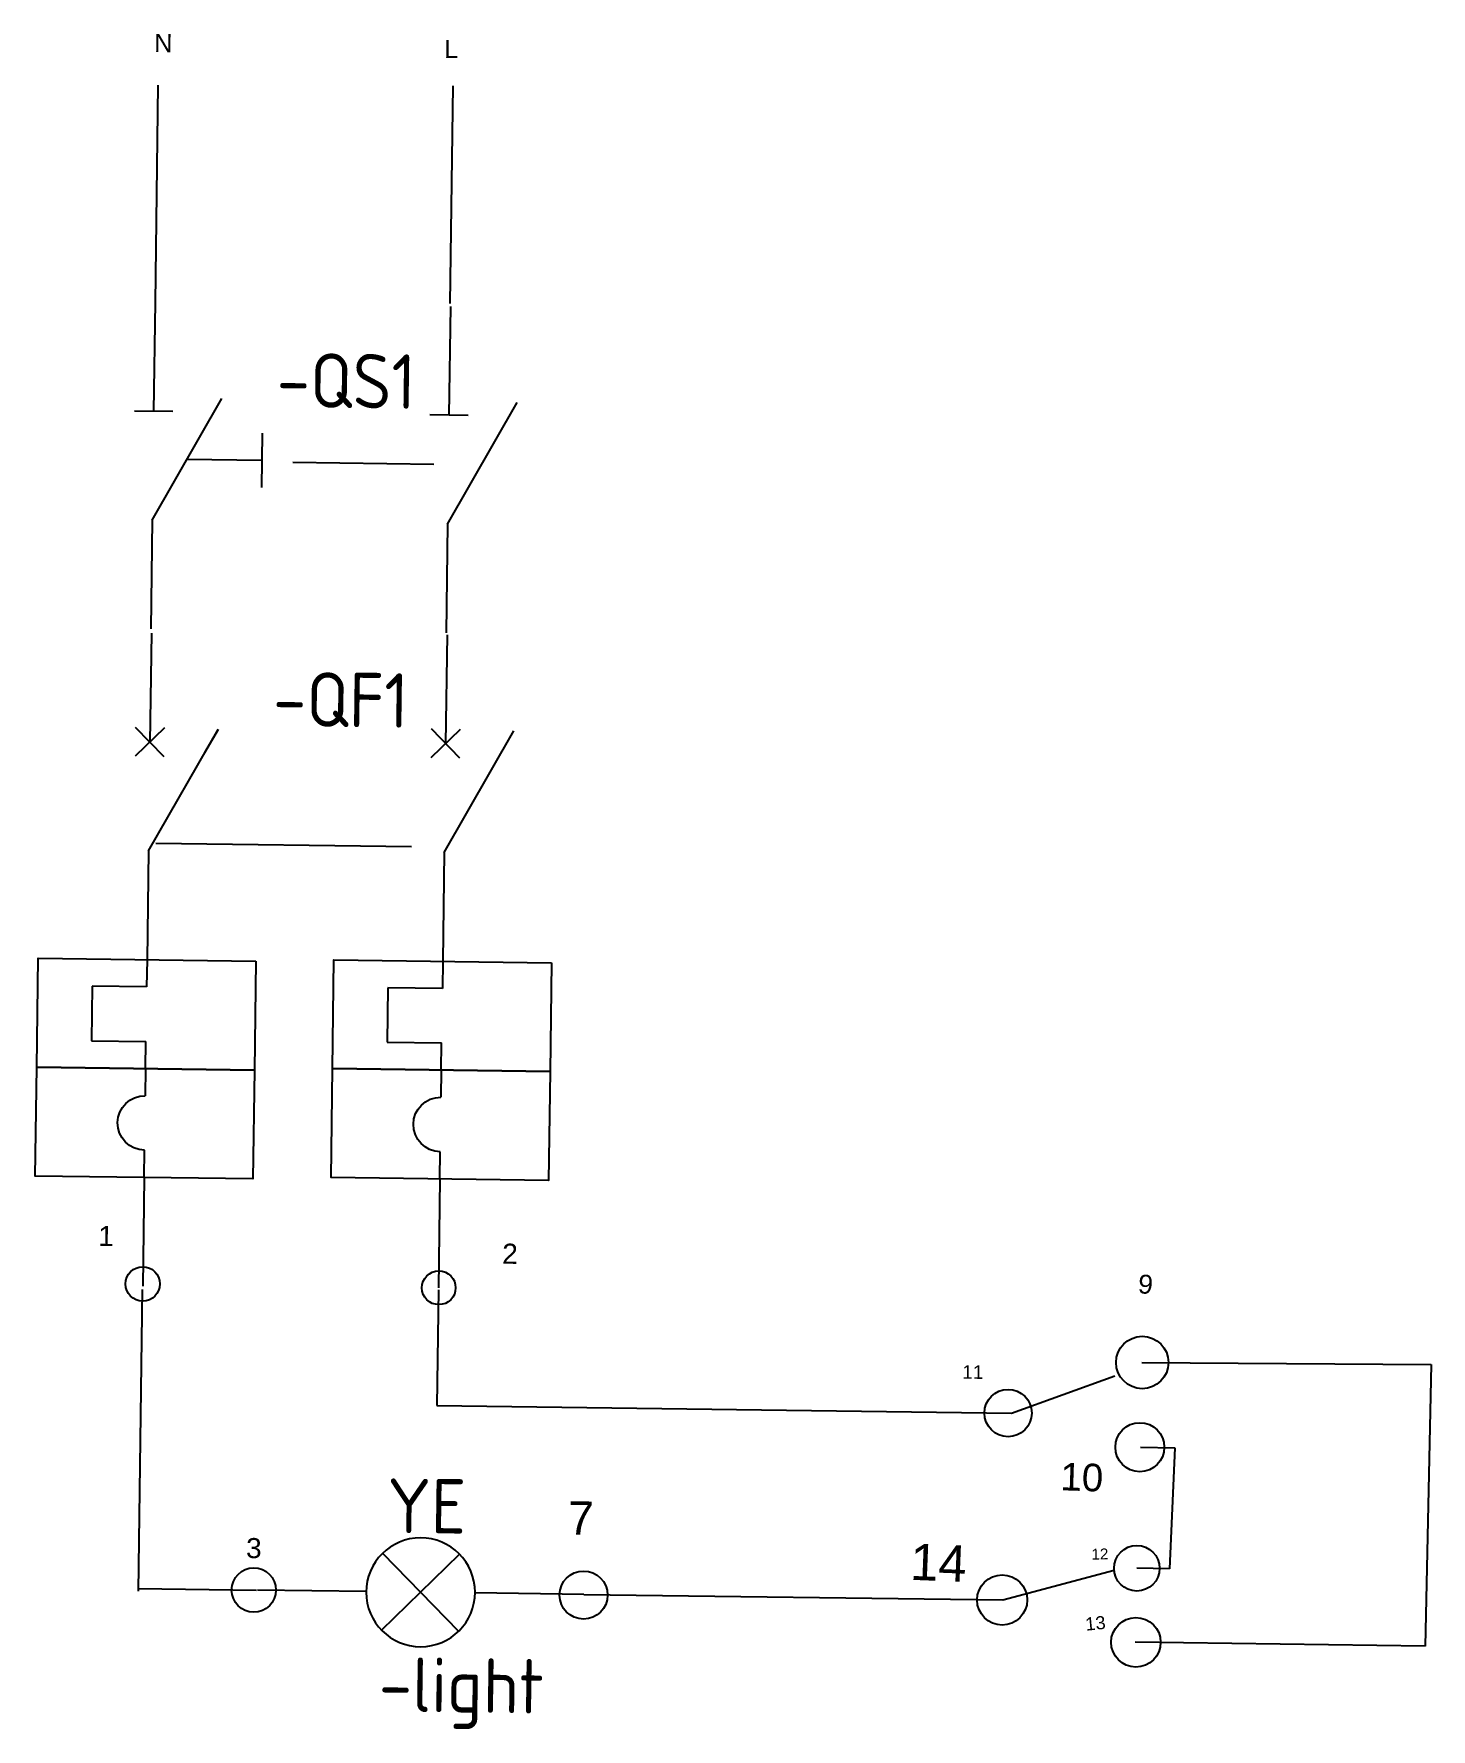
# Model space of a CAD drawing. Header units: millimetres. Extents: x 857.6 to 884.7, y 3244.4 to 3252.5.
# Drawn here: x 878.31 to 884.73, y 3244.42 to 3252.21 of the extents above.
import ezdxf
from ezdxf.enums import TextEntityAlignment as Align

# ---------------------------------------------------------------- set-up
doc = ezdxf.new("R2010")
doc.units = ezdxf.units.MM
doc.header["$MEASUREMENT"] = 0
for name, color, linetype in [('LINK', 9, 'Continuous'), ('MISC', 2, 'Continuous'), ('PSYMS', 7, 'Continuous'), ('SYMS', 7, 'Continuous'), ('TAGS', 51, 'Continuous')]:
    doc.layers.add(name, color=color, linetype=linetype)
doc.styles.get("Standard").update_dxf_attribs({"font": 'arial.ttf'})
doc.styles.add('WD_IEC', font='isocp2.shx', dxfattribs={"width": 0.9})

# ---------------------------------------------------------------- blocks, each defined once
blk = doc.blocks.new('VDS11Q65')
for p, q in [((0, 7.5), (0, 2.5)), ((0, -2.5), (-3.125, 3.125)), ((-0.884, 2.5), (0.884, 2.5)), ((-5, 1.562), (-5, -0.938)), ((-5, 0.312), (-1.562, 0.312)), ((0, -2.5), (0, -7.5))]:
    blk.add_line(p, q)
at = {"style": 'WD_IEC'}
for tag, p in [('INST', (-8, 10.504)), ('LOC', (-8, 7.004)), ('TAG1', (-8, 2.766)), ('RATING1', (-8, -6.35)), ('DESC1', (-8, -14.35)), ('DESC2', (-8, -17.85)), ('DESC3', (-8, -21.35))]:
    blk.add_attdef(tag, text='', height=2.5, dxfattribs=at).set_placement(p, align=Align.RIGHT)
at = {"style": 'WD_IEC', "flags": 1}
for tag, p, height in [('X2TERM01', (0, 7.5), 0.32), ('MFG', (2.75, 6.5), 1.5), ('CAT', (2.75, 4), 1.5), ('X4LINK', (-6.422, 0), 0.32), ('X1LINK', (-0.5, 0), 0.32), ('X8TERM02', (0, -7.5), 0.32), ('ASSYCODE', (1, -9), 1), ('FAMILY', (1, -10.5), 1), ('CATDESC', (1, -12), 1), ('CONTACT', (1, -13.5), 1)]:
    blk.add_attdef(tag, p, '', height=height, dxfattribs=at)
at = {"style": 'WD_IEC'}
blk.add_attdef('TERM01', text='', height=2, rotation=90, dxfattribs=at).set_placement((-1, 7.5), align=Align.RIGHT)
blk.add_attdef('TERM02', (-1, -7.5), '', height=2, rotation=90, dxfattribs=at)
at = {"lineweight": 15, "style": 'WD_IEC'}
blk.add_attdef('XREF', text='', height=2.5, dxfattribs=at).set_placement((-8, -10.35), align=Align.RIGHT)
blk = doc.blocks.new('VDS21Q65')
for p, q in [((0, 7.5), (0, 2.5)), ((0, -2.5), (-3.125, 3.125)), ((-0.884, 2.5), (0.884, 2.5)), ((0, -2.5), (0, -7.5))]:
    blk.add_line(p, q)
at = {"style": 'WD_IEC'}
for tag, p in [('INST', (-7.299, 9.141)), ('LOC', (-7.299, 5.641)), ('TAG2', (-7.299, 1.402)), ('RATING1', (-8, -6.662)), ('DESC1', (-8, -14.662)), ('DESC2', (-8, -18.162)), ('DESC3', (-8, -21.662))]:
    blk.add_attdef(tag, text='', height=2.5, dxfattribs=at).set_placement(p, align=Align.RIGHT)
at = {"style": 'WD_IEC', "flags": 1}
for tag, p, height in [('X2TERM01', (0, 7.5), 0.32), ('X4LINK', (-3.285, 0), 0.32), ('X1LINK', (-0.5, 0), 0.32), ('X8TERM02', (0, -7.5), 0.32), ('FAMILY', (1, -10.812), 1), ('CONTACT', (1, -13.812), 1)]:
    blk.add_attdef(tag, p, '', height=height, dxfattribs=at)
at = {"style": 'WD_IEC'}
blk.add_attdef('TERM01', text='', height=2, rotation=90, dxfattribs=at).set_placement((-1, 7.5), align=Align.RIGHT)
blk.add_attdef('TERM02', (-1, -7.5), '', height=2, rotation=90, dxfattribs=at)
at = {"lineweight": 15, "style": 'WD_IEC'}
blk.add_attdef('XREF', text='', height=2.5, dxfattribs=at).set_placement((-8, -10.662), align=Align.RIGHT)
blk = doc.blocks.new('VCB11Q9')
for p, q in [((0, 7.5), (0, 2.5)), ((0, -2.5), (-3.125, 3.125)), ((-0.663, 1.837), (0.663, 3.163)), ((-0.663, 3.163), (0.663, 1.837)), ((0, -2.5), (0, -7.5)), ((0, -7.5), (0, -8.75)), ((0, -8.75), (2.5, -8.75)), ((2.5, -8.75), (2.5, -11.25)), ((0, -12.5), (0, -11.25)), ((2.5, -11.25), (0, -11.25)), ((0, -12.5), (0, -13.75)), ((0, -17.5), (0, -16.25)), ((0, -17.5), (0, -22.5))]:
    blk.add_line(p, q)
for points in [[(-5, -7.5), (-5, -12.5), (5, -12.5), (5, -7.5)], [(-5, -12.5), (-5, -17.5), (5, -17.5), (5, -12.5)]]:
    blk.add_lwpolyline(points, close=True)
blk.add_arc((0, -15), 1.25, 270, 90)
at = {"style": 'WD_IEC'}
for tag, height, p in [('INST', 2.7, (-5.108, 11.444)), ('LOC', 2.7, (-5.108, 7.944)), ('TAG1', 2.5, (-5.108, 3.615)), ('RATING1', 2.5, (-7.621, -2.703)), ('DESC1', 2.7, (-7.62, -15.052)), ('DESC2', 2.7, (-6.834, -19.052)), ('DESC3', 2.7, (-6.834, -23.052))]:
    blk.add_attdef(tag, text='', height=height, dxfattribs=at).set_placement(p, align=Align.RIGHT)
at = {"style": 'WD_IEC', "flags": 1}
for tag, p, height in [('X2TERM01', (0, 7.5), 0.32), ('X4LINK', (-2.15, -0.05), 0.32), ('X1LINK', (0.024, -0.05), 0.32), ('CONTACT', (-5.15, -7.55), 1), ('COMMON', (-3.9, -8.8), 1), ('ASSYCODE', (0.694, -18.773), 1), ('FAMILY', (0.694, -20.273), 1), ('CATDESC', (0.694, -21.773), 1), ('X8TERM02', (0, -22.5), 0.32)]:
    blk.add_attdef(tag, p, '', height=height, dxfattribs=at)
at = {"style": 'WD_IEC'}
blk.add_attdef('TERM01', text='', height=2, rotation=90, dxfattribs=at).set_placement((-1, 7.5), align=Align.RIGHT)
at = {"style": 'WD_IEC', "flags": 9}
for tag, p in [('MFG', (7.807, 5.442)), ('CAT', (7.807, 2.942))]:
    blk.add_attdef(tag, text='', height=1.5, dxfattribs=at).set_placement(p, align=Align.RIGHT)
at = {"lineweight": 15, "style": 'WD_IEC'}
blk.add_attdef('XREF', text='', height=2.5, dxfattribs=at).set_placement((-7.64, -5.947), align=Align.RIGHT)
at = {"style": 'WD_IEC'}
blk.add_attdef('TERM02', (-1, -22.5), '', height=2, rotation=90, dxfattribs=at)
blk = doc.blocks.new('VCB21Q9')
for p, q in [((0, 7.5), (0, 2.5)), ((0, -2.5), (-3.125, 3.125)), ((-3.125, 3.125), (-2.518, 2.032)), ((-0.663, 1.837), (0.663, 3.163)), ((-0.663, 3.163), (0.663, 1.837)), ((0, -2.5), (0, -7.5)), ((0, -7.5), (0, -8.75)), ((0, -8.75), (2.5, -8.75)), ((2.5, -8.75), (2.5, -11.25)), ((0, -12.5), (0, -11.25)), ((2.5, -11.25), (0, -11.25)), ((0, -12.5), (0, -13.75)), ((0, -17.5), (0, -16.25)), ((0, -17.5), (0, -22.5))]:
    blk.add_line(p, q)
for points in [[(-5, -7.5), (-5, -12.5), (5, -12.5), (5, -7.5)], [(-5, -12.5), (-5, -17.5), (5, -17.5), (5, -12.5)]]:
    blk.add_lwpolyline(points, close=True)
blk.add_arc((0, -15), 1.25, 270, 90)
at = {"style": 'WD_IEC'}
for tag, height, p in [('INST', 2.7, (-5.269, 11.724)), ('LOC', 2.7, (-5.269, 8.224)), ('TAG2', 2.5, (-5.269, 3.896)), ('DESC1', 2.7, (-8.621, -12.976)), ('DESC2', 2.7, (-7.835, -16.976)), ('DESC3', 2.7, (-7.835, -20.976))]:
    blk.add_attdef(tag, text='', height=height, dxfattribs=at).set_placement(p, align=Align.RIGHT)
at = {"style": 'WD_IEC', "flags": 1}
for tag, p, height in [('X2TERM01', (0, 7.5), 0.32), ('X4LINK', (-2.15, -0.05), 0.32), ('X1LINK', (-0.126, -0.05), 0.32), ('CONTACT', (-5.15, -7.55), 1), ('FAMILY', (0.694, -20.273), 1), ('X8TERM02', (0, -22.5), 0.32)]:
    blk.add_attdef(tag, p, '', height=height, dxfattribs=at)
at = {"style": 'WD_IEC'}
blk.add_attdef('TERM01', text='', height=2, rotation=90, dxfattribs=at).set_placement((-1, 7.5), align=Align.RIGHT)
at = {"lineweight": 15, "style": 'WD_IEC'}
blk.add_attdef('XREF', text='', height=2.5, dxfattribs=at).set_placement((-5.269, 0.308), align=Align.RIGHT)
at = {"style": 'WD_IEC', "flags": 1}
blk.add_attdef('RATING1', text='', height=2.5, dxfattribs=at).set_placement((-8.417, -9.549), align=Align.RIGHT)
at = {"style": 'WD_IEC'}
blk.add_attdef('TERM02', (-1, -22.5), '', height=2, rotation=90, dxfattribs=at)
blk = doc.blocks.new('VLT1Y')
for p, q in [((0, 7.5), (0, 2.5)), ((-1.768, -1.768), (1.768, 1.768)), ((1.768, -1.768), (-1.768, 1.768)), ((0, -2.5), (0, -7.5))]:
    blk.add_line(p, q)
blk.add_circle((0, 0), 2.5)
at = {"style": 'WD_IEC'}
for tag, p in [('INST', (-5.5, 10.25)), ('LOC', (-5.5, 6.75)), ('TAG1', (-5.5, 3.25)), ('DESC1', (-5.5, -6.35)), ('DESC2', (-5.5, -9.85)), ('DESC3', (-5.5, -13.35))]:
    blk.add_attdef(tag, text='', height=2.5, dxfattribs=at).set_placement(p, align=Align.RIGHT)
at = {"style": 'WD_IEC', "flags": 1}
for tag, p, height in [('X2TERM01', (0, 7.5), 0.32), ('X4LINK', (-3, 0), 0.32), ('X1LINK', (3, 0), 0.32), ('ASSYCODE', (1, -4), 1), ('FAMILY', (1, -5.5), 1), ('CATDESC', (1, -7), 1), ('X8TERM02', (0, -7.5), 0.32)]:
    blk.add_attdef(tag, p, '', height=height, dxfattribs=at)
at = {"style": 'WD_IEC'}
blk.add_attdef('TERM01', text='', height=2, rotation=90, dxfattribs=at).set_placement((-1, 7.5), align=Align.RIGHT)
at = {"style": 'WD_IEC', "flags": 9}
for tag, p in [('MFG', (-6, -0.25)), ('CAT', (-6, -2.75))]:
    blk.add_attdef(tag, text='', height=1.5, dxfattribs=at).set_placement(p, align=Align.RIGHT)
at = {"lineweight": 13, "style": 'WD_IEC'}
blk.add_attdef('COLOR', text='', height=2.5, dxfattribs=at).set_placement((3.75, 0), align=Align.MIDDLE_LEFT)
at = {"style": 'WD_IEC'}
blk.add_attdef('TERM02', (-1, -7.5), '', height=2, rotation=90, dxfattribs=at)
at = {"lineweight": 15, "style": 'WD_IEC'}
for tag, p in [('XREF', (-5.5, -18)), ('WDTAGALT', (-5.5, -21.5))]:
    blk.add_attdef(tag, text='', height=2.5, dxfattribs=at).set_placement(p, align=Align.RIGHT)

msp = doc.modelspace()

# ---------------------------------------------------------------- linework, layer by layer
for p, q in [((878.8793, 3251.9757), (878.8661, 3250.9775)), ((880.2337, 3251.9725), (880.2205, 3250.9726)), ((878.8066, 3246.4436), (878.7883, 3245.0574)), ((880.1679, 3246.4419), (880.1609, 3245.9105)), ((880.1609, 3245.9105), (882.8011, 3245.8756)), ((878.7884, 3245.07), (879.3318, 3245.0628))]:
    msp.add_line(p, q)
for centre, radius in [((878.8096, 3246.4692), 0.0789), ((880.1699, 3246.4512), 0.0774), ((879.3198, 3245.063), 0.1018)]:
    msp.add_circle(centre, radius)
at = {"layer": 'LINK'}
for points in [[(880.1475, 3250.2329), (879.4995, 3250.2415)], [(880.0446, 3248.4773), (878.8695, 3248.4928)]]:
    msp.add_lwpolyline(points, dxfattribs=at)
at = {"layer": 'PSYMS'}
for p, q in [((883.3997, 3246.1082), (884.729, 3246.0989)), ((884.729, 3246.0989), (884.7013, 3244.8054)), ((882.8011, 3245.8756), (883.2761, 3246.0472)), ((883.3942, 3245.719), (883.5508, 3245.7169)), ((883.5508, 3245.7169), (883.5268, 3245.1608)), ((882.7615, 3245.0174), (883.2733, 3245.1542)), ((883.5268, 3245.1608), (883.3768, 3245.1628)), ((880.8362, 3245.0429), (882.7615, 3245.0174)), ((884.7013, 3244.8054), (883.3693, 3244.8231))]:
    msp.add_line(p, q, dxfattribs=at)
for centre, radius in [((883.4018, 3246.1082), 0.1203), ((882.7854, 3245.8758), 0.1088), ((883.3908, 3245.719), 0.1124), ((883.3768, 3245.1628), 0.1046), ((880.835, 3245.0399), 0.1104), ((882.7582, 3245.0174), 0.1153), ((883.3727, 3244.823), 0.1137)]:
    msp.add_circle(centre, radius, dxfattribs=at)

# ---------------------------------------------------------------- block references
at = {"layer": 'SYMS'}
ref = msp.add_blockref('VDS11Q65', (878.8562, 3250.2275), dxfattribs=dict(at, xscale=-0.1, yscale=0.1, zscale=0.1, rotation=359.2418849946187))
ref.add_attrib('TAG1', '-QS1', dxfattribs={"layer": 'TAGS', "height": 0.25, "rotation": 359.24188, "style": 'WD_IEC'}).set_placement((880.0629, 3250.4882), align=Align.RIGHT)
at = {"layer": 'SYMS', "xscale": -0.1, "yscale": 0.1, "zscale": 0.1, "rotation": 359.2418849946187}
for name, p in [('VDS21Q65', (880.2131, 3250.2096)), ('VCB21Q9', (878.8392, 3248.708))]:
    msp.add_blockref(name, p, dxfattribs=at)
at = {"layer": 'SYMS'}
ref = msp.add_blockref('VCB11Q9', (880.1978, 3248.7011), dxfattribs=dict(at, xscale=-0.1, yscale=0.1, zscale=0.1, rotation=359.2418849946187))
ref.add_attrib('TAG1', '-QF1', dxfattribs={"layer": 'TAGS', "height": 0.25, "rotation": 359.24188, "style": 'WD_IEC'}).set_placement((880.0296, 3249.0233), align=Align.RIGHT)
ref = msp.add_blockref('VLT1Y', (880.0863, 3245.0528), dxfattribs=dict(at, xscale=-0.1, yscale=0.1, zscale=0.1, rotation=269.2418849946187))
ref.add_attrib('COLOR', 'YE', dxfattribs={"layer": 'MISC', "lineweight": 13, "height": 0.25, "rotation": 359.24188, "style": 'WD_IEC'}).set_placement((879.9321, 3245.4509), align=Align.MIDDLE_LEFT)
ref.add_attrib('TAG1', '-light', dxfattribs={"layer": 'TAGS', "height": 0.25, "rotation": 359.24188, "style": 'WD_IEC'}).set_placement((880.6507, 3244.4953), align=Align.RIGHT)

# ---------------------------------------------------------------- texts
for s, height, p in [('N', 0.0833, (878.8617, 3252.1278)), ('L', 0.0833, (880.1941, 3252.1004)), ('1', 0.0923, (878.6047, 3246.6436)), ('2', 0.0923, (880.4605, 3246.562)), ('3', 0.0921, (879.2837, 3245.21))]:
    msp.add_text(s, height=height, rotation=359.24188).set_placement(p)
at = {"layer": 'PSYMS'}
for s, height, rotation, p in [('9', 0.087, 355.05482, (883.3798, 3246.4272)), ('11', 0.06217, 359.24196, (882.5747, 3246.034)), ('10', 0.12666, 358.118, (883.0239, 3245.5214)), ('7', 0.1535, 359.24188, (880.7624, 3245.3174)), ('14', 0.16666, 357.80904, (882.333, 3245.1101)), ('12', 0.05, 1.53369, (883.1691, 3245.2023)), ('13', 0.06009, 5.58536, (883.1431, 3244.8759))]:
    msp.add_text(s, height=height, rotation=rotation, dxfattribs=at).set_placement(p)

doc.saveas('drawing.dxf')
